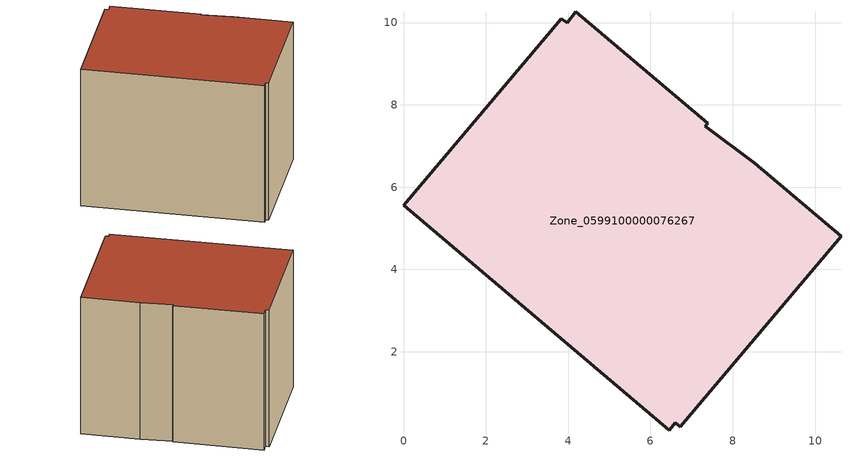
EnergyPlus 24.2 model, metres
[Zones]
Zone_0599100000076267
 floor ground (C_G): 10.63,4.81 6.72,0.18 6.6,0.27 6.46,0.1 0,5.56 3.83,10.1 3.97,9.99 4.19,10.26 7.39,7.55 7.33,7.48 8.54,6.58 z0
 wall outside (C_F): 3.83,10.1 0,5.56 6.46,0.1 6.6,0.27 6.72,0.18 10.63,4.81 8.54,6.58 7.33,7.48 7.39,7.55 4.19,10.26 3.97,9.99 3.83,10.1 z0:6.96
 roof outside (C_R): 6.72,0.18 10.63,4.81 8.54,6.58 7.33,7.48 7.39,7.55 4.19,10.26 3.97,9.99 3.83,10.1 0,5.56 6.46,0.1 6.6,0.27 z6.96
[BUILDING]
Pand.0599100000076267: North Axis=0; Terrain=City; Loads Convergence Tolerance Value=0.04; Temperature Convergence Tolerance Value=0.4; Solar Distribution=FullExterior; Maximum Number of Warmup Days=25; Minimum Number of Warmup Days=1
[Site:Location]
Rotterdam.The.Hague.AP_ZH_NLD Design_Conditions: Latitude=51.96; Longitude=4.45; Time Zone=1; Elevation=-4.5
[SITE:GROUNDTEMPERATURE:BUILDINGSURFACE]
18, 18, 18, 18, 18, 18, 18, 18, 18, 18, 18, 18
[MATERIAL] Thermal Absorptance=0.9; Solar Absorptance=0.7; Visible Absorptance=0.7
Name | Roughness | Thickness | Conductivity | Density | Specific Heat
G.TC.1946-1964 | MediumSmooth | 0.15 | 1 | 540 | 1210
F.TC.1946-1964 | Rough | 0.3 | 0.857143 | 1920 | 840
R.TC.1946-1964 | MediumRough | 0.2 | 0.235294 | 1500 | 1000
[CONSTRUCTION]
C_G: G.TC.1946-1964
C_F: F.TC.1946-1964
C_R: R.TC.1946-1964
[ZONE]
Zone_0599100000076267: Type=1; Multiplier=1; Ceiling Height=Autocalculate; Volume=Autocalculate; Floor Area=autocalculate; Part of Total Floor Area=Yes
[ZONEINFILTRATION:DESIGNFLOWRATE]
Infil_Zone_0599100000076267: Zone or ZoneList or Space or SpaceList=Zone_0599100000076267; Schedule=AlwaysOn; Design Flow Rate Calculation Method=Flow/Area; Flow Rate per Floor Area=0.003; Constant Term Coefficient=1; Temperature Term Coefficient=0; Velocity Term Coefficient=0; Velocity Squared Term Coefficient=0
[HVACTEMPLATE:ZONE:IDEALLOADSAIRSYSTEM]
Zone_0599100000076267: Maximum Heating Supply Air Temperature=50; Minimum Cooling Supply Air Temperature=13; Maximum Heating Supply Air Humidity Ratio=0.0156; Minimum Cooling Supply Air Humidity Ratio=0.0077; Heating Limit=NoLimit; Cooling Limit=NoLimit; Dehumidification Control Type=ConstantSensibleHeatRatio; Cooling Sensible Heat Ratio=0.7; Dehumidification Setpoint=60; Humidification Control Type=None; Humidification Setpoint=30; Outdoor Air Method=None; Outdoor Air Flow Rate per Person=0.00944; Outdoor Air Flow Rate per Zone Floor Area=0; Outdoor Air Flow Rate per Zone=0; Demand Controlled Ventilation Type=None; Outdoor Air Economizer Type=NoEconomizer; Heat Recovery Type=None; Sensible Heat Recovery Effectiveness=0.7; Latent Heat Recovery Effectiveness=0.65
[ZONECONTROL:THERMOSTAT]
ThermostatControl_Zone_0599100000076267: Zone or ZoneList=Zone_0599100000076267; Control Type Schedule=DualSetpointControlType; Control 1=Thermostat_Zone_0599100000076267; Temperature Difference Between Cutout And Setpoint=0
[THERMOSTATSETPOINT:DUALSETPOINT]
Thermostat_Zone_0599100000076267: Heating Setpoint Temperature Schedule=HeatingSetpoint_Zone_0599100000076267; Cooling Setpoint Temperature Schedule=CoolingSetpoint_Zone_0599100000076267
[SCHEDULE:COMPACT]
HeatingSetpoint_Zone_0599100000076267: Through: 12/31, For: AllDays, Until: 24:00, 21
CoolingSetpoint_Zone_0599100000076267: Through: 12/31, For: AllDays, Until: 24:00, 24
DualSetpointControlType: Through: 12/31, For: AllDays, Until: 24:00, 4
AlwaysOn: Through: 12/31, For: AllDays, Until: 24:00, 1
